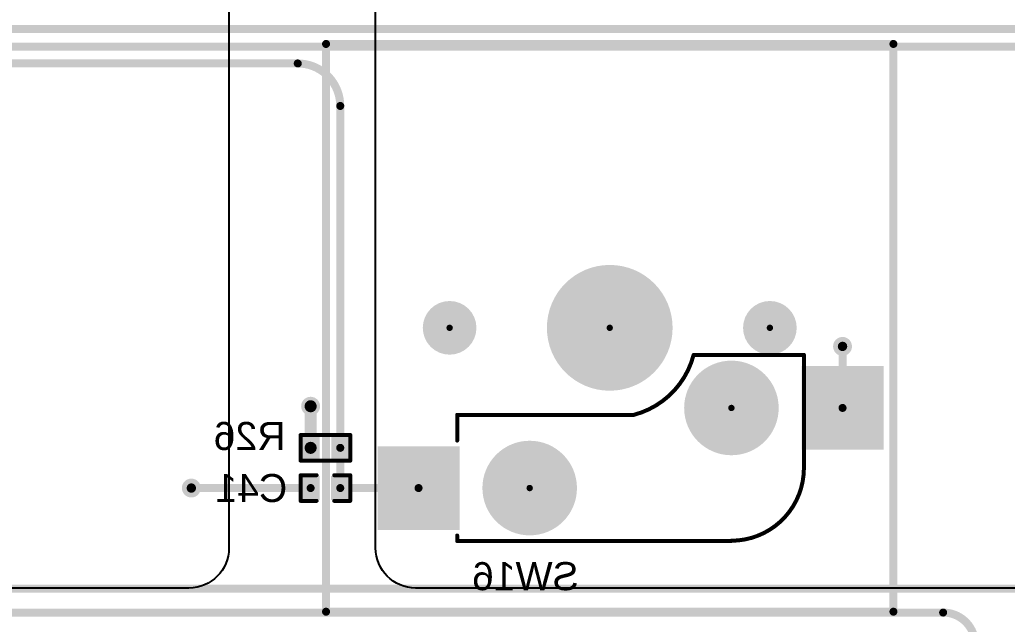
# Model space of a CAD drawing. Header units: inches. Extents: x 0 to 280, y 0 to 81.
# Drawn here: x 164.15 to 195.48, y 31.24 to 50.41 of the extents above; entities that cross this region are included whole.
import ezdxf

# ---------------------------------------------------------------- set-up
doc = ezdxf.new("R2010")
doc.units = ezdxf.units.IN
for name, color, linetype in [('Bottom Layer', 5, 'Continuous'), ('Bottom Overlay', 54, 'Continuous'), ('Bottom Paste', 16, 'Continuous'), ('Bottom Solder', 6, 'Continuous'), ('Pad Holes', 156, 'Continuous'), ('Top Layer', 1, 'Continuous'), ('Top Overlay', 2, 'Continuous'), ('Top Solder', 216, 'Continuous'), ('Via Holes', 16, 'Continuous')]:
    doc.layers.add(name, color=color, linetype=linetype)
doc.styles.add('Arial', font='', dxfattribs={"height": 0.2})
doc.styles.get('Arial').set_extended_font_data('Arial')

# ---------------------------------------------------------------- blocks, each defined once
blk = doc.blocks.new('____0402_B_27')
at = {"layer": 'Bottom Layer'}
for points in [[(-0.241, 0.317), (-0.241, -0.318), (-0.699, -0.318), (-0.699, 0.317)], [(0.699, 0.317), (0.699, -0.318), (0.241, -0.318), (0.241, 0.317)]]:
    blk.add_hatch(color=5, dxfattribs=at).paths.add_polyline_path(points)
at = {"layer": 'Bottom Paste'}
for points in [[(-0.241, 0.317), (-0.241, -0.318), (-0.699, -0.318), (-0.699, 0.317)], [(0.699, 0.317), (0.699, -0.318), (0.241, -0.318), (0.241, 0.317)]]:
    blk.add_hatch(color=16, dxfattribs=at).paths.add_polyline_path(points)
at = {"layer": 'Bottom Solder'}
for points in [[(-0.181, 0.377), (-0.181, -0.377), (-0.758, -0.377), (-0.758, 0.377)], [(0.758, 0.377), (0.758, -0.377), (0.181, -0.377), (0.181, 0.377)]]:
    blk.add_hatch(color=6, dxfattribs=at).paths.add_polyline_path(points)
at = {"layer": 'Bottom Overlay'}
for points in [[(-0.787, -0.406, 0.127, 0.127, 0), (-0.787, 0.406, 0.127, 0.127, 0)], [(-0.787, 0.406, 0.127, 0.127, 0), (-0.279, 0.406, 0.127, 0.127, 0)], [(0.279, 0.406, 0.127, 0.127, 0), (0.787, 0.406, 0.127, 0.127, 0)], [(0.787, -0.406, 0.127, 0.127, 0), (0.787, 0.406, 0.127, 0.127, 0)], [(-0.787, -0.406, 0.127, 0.127, 0), (-0.279, -0.406, 0.127, 0.127, 0)], [(0.279, -0.406, 0.127, 0.127, 0), (0.787, -0.406, 0.127, 0.127, 0)]]:
    blk.add_lwpolyline(points, format="xyseb", dxfattribs=at)
for points in [[(-0.819, 0.406, 0.0635, 0.0635, 1), (-0.756, 0.406, 0.0635, 0.0635, 1)], [(-0.819, 0.406, 0.0635, 0.0635, 1), (-0.756, 0.406, 0.0635, 0.0635, 1)], [(-0.311, 0.406, 0.0635, 0.0635, 1), (-0.248, 0.406, 0.0635, 0.0635, 1)], [(0.248, 0.406, 0.0635, 0.0635, 1), (0.311, 0.406, 0.0635, 0.0635, 1)], [(0.756, 0.406, 0.0635, 0.0635, 1), (0.819, 0.406, 0.0635, 0.0635, 1)], [(0.756, 0.406, 0.0635, 0.0635, 1), (0.819, 0.406, 0.0635, 0.0635, 1)], [(-0.819, -0.406, 0.0635, 0.0635, 1), (-0.756, -0.406, 0.0635, 0.0635, 1)], [(-0.819, -0.406, 0.0635, 0.0635, 1), (-0.756, -0.406, 0.0635, 0.0635, 1)], [(-0.311, -0.406, 0.0635, 0.0635, 1), (-0.248, -0.406, 0.0635, 0.0635, 1)], [(0.248, -0.406, 0.0635, 0.0635, 1), (0.311, -0.406, 0.0635, 0.0635, 1)], [(0.756, -0.406, 0.0635, 0.0635, 1), (0.819, -0.406, 0.0635, 0.0635, 1)], [(0.756, -0.406, 0.0635, 0.0635, 1), (0.819, -0.406, 0.0635, 0.0635, 1)]]:
    blk.add_lwpolyline(points, format="xyseb", close=True, dxfattribs=at)
blk = doc.blocks.new('CPG151101S11_16_B_53')
at = {"layer": 'Bottom Layer'}
for points in [[(5.475, 3.815), (7.975, 3.815), (7.975, 1.265), (5.475, 1.265)], [(-7.975, 1.275), (-5.475, 1.275), (-5.475, -1.275), (-7.975, -1.275)]]:
    blk.add_hatch(color=5, dxfattribs=at).paths.add_polyline_path(points)
at = {"layer": 'Bottom Paste'}
for points in [[(5.475, 3.815), (7.975, 3.815), (7.975, 1.265), (5.475, 1.265)], [(-7.975, 1.275), (-5.475, 1.275), (-5.475, -1.275), (-7.975, -1.275)]]:
    blk.add_hatch(color=16, dxfattribs=at).paths.add_polyline_path(points)
at = {"layer": 'Bottom Solder'}
for points in [[(5.425, 3.865), (8.025, 3.865), (8.025, 1.215), (5.425, 1.215)], [(-8.025, 1.325), (-5.425, 1.325), (-5.425, -1.325), (-8.025, -1.325)]]:
    blk.add_hatch(color=6, dxfattribs=at).paths.add_polyline_path(points)
h = blk.add_hatch(color=6, dxfattribs=at)
edge = h.paths.add_edge_path()
edge.add_arc((3.2, 2.54), 0.102, 0, 360)
h = blk.add_hatch(color=6, dxfattribs=at)
edge = h.paths.add_edge_path()
edge.add_arc((-3.2, 0), 0.102, 0, 360)
h = blk.add_hatch(color=6, dxfattribs=at)
edge = h.paths.add_edge_path()
edge.add_arc((-4.42, -2.54), 0.102, 0, 360)
h = blk.add_hatch(color=6, dxfattribs=at)
edge = h.paths.add_edge_path()
edge.add_arc((0.66, -2.54), 0.102, 0, 360)
h = blk.add_hatch(color=6, dxfattribs=at)
edge = h.paths.add_edge_path()
edge.add_arc((5.74, -2.54), 0.102, 0, 360)
at = {"layer": 'Pad Holes'}
h = blk.add_hatch(color=7, dxfattribs=at)
edge = h.paths.add_edge_path()
edge.add_arc((3.2, 2.54), 1.5, 0, 360)
h = blk.add_hatch(color=7, dxfattribs=at)
edge = h.paths.add_edge_path()
edge.add_arc((-3.2, 0), 1.5, 0, 360)
h = blk.add_hatch(color=7, dxfattribs=at)
edge = h.paths.add_edge_path()
edge.add_arc((0.66, -2.54), 1.994, 0, 360)
h = blk.add_hatch(color=7, dxfattribs=at)
edge = h.paths.add_edge_path()
edge.add_arc((-4.42, -2.54), 0.851, 0, 360)
h = blk.add_hatch(color=7, dxfattribs=at)
edge = h.paths.add_edge_path()
edge.add_arc((5.74, -2.54), 0.851, 0, 360)
at = {"layer": 'Top Solder'}
h = blk.add_hatch(color=216, dxfattribs=at)
edge = h.paths.add_edge_path()
edge.add_arc((3.2, 2.54), 0.102, 0, 360)
h = blk.add_hatch(color=216, dxfattribs=at)
edge = h.paths.add_edge_path()
edge.add_arc((-3.2, 0), 0.102, 0, 360)
h = blk.add_hatch(color=216, dxfattribs=at)
edge = h.paths.add_edge_path()
edge.add_arc((-4.42, -2.54), 0.102, 0, 360)
h = blk.add_hatch(color=216, dxfattribs=at)
edge = h.paths.add_edge_path()
edge.add_arc((0.66, -2.54), 0.102, 0, 360)
h = blk.add_hatch(color=216, dxfattribs=at)
edge = h.paths.add_edge_path()
edge.add_arc((5.74, -2.54), 0.102, 0, 360)
at = {"layer": 'Bottom Overlay'}
for points in [[(-5.5, 1.906, 0.127, 0.127, -0.414214), (-3.196, 4.21, 0.127, 0.127, 0)], [(5.5, 4.22, 0.127, 0.127, 0), (-3.186, 4.22, 0.127, 0.127, 0)], [(5.5, 4.22, 0.127, 0.127, -0.414214), (5.49, 4.21, 0.127, 0.127, 0)], [(5.5, 4.22, 0.127, 0.127, 0), (5.5, 4.046, 0.127, 0.127, 0)], [(-5.5, 1.906, 0.127, 0.127, 0), (-5.5, -1.506, 0.127, 0.127, 0)], [(5.5, 1.034, 0.127, 0.127, 0), (5.5, 0.47, 0.127, 0.127, 0)], [(5.5, 0.47, 0.127, 0.127, 0), (5.5, 0.47, 0.127, 0.127, 0)], [(5.5, 0.47, 0.127, 0.127, 0), (5.5, 0.22, 0.127, 0.127, 0)], [(-2, -1.68, 0.127, 0.127, -0.271686), (-0.1, 0.22, 0.127, 0.127, 0)], [(0.15, 0.22, 0.127, 0.127, 0), (-0.1, 0.22, 0.127, 0.127, 0)], [(1.19, 0.22, 0.127, 0.127, 0), (0.15, 0.22, 0.127, 0.127, 0)], [(5.5, 0.22, 0.127, 0.127, 0), (1.19, 0.22, 0.127, 0.127, 0)], [(-5.5, -1.506, 0.127, 0.127, 0), (-5.5, -1.68, 0.127, 0.127, 0)], [(-2, -1.68, 0.127, 0.127, 0), (-5.5, -1.68, 0.127, 0.127, 0)]]:
    blk.add_lwpolyline(points, format="xyseb", dxfattribs=at)
for points in [[(-3.228, 4.21, 0.0635, 0.0635, 1), (-3.165, 4.21, 0.0635, 0.0635, 1)], [(-3.218, 4.22, 0.0635, 0.0635, 1), (-3.155, 4.22, 0.0635, 0.0635, 1)], [(5.458, 4.21, 0.0635, 0.0635, 1), (5.522, 4.21, 0.0635, 0.0635, 1)], [(5.468, 4.22, 0.0635, 0.0635, 1), (5.532, 4.22, 0.0635, 0.0635, 1)], [(5.468, 4.22, 0.0635, 0.0635, 1), (5.532, 4.22, 0.0635, 0.0635, 1)], [(5.468, 4.22, 0.0635, 0.0635, 1), (5.532, 4.22, 0.0635, 0.0635, 1)], [(5.468, 4.046, 0.0635, 0.0635, 1), (5.532, 4.046, 0.0635, 0.0635, 1)], [(-5.532, 1.906, 0.0635, 0.0635, 1), (-5.468, 1.906, 0.0635, 0.0635, 1)], [(-5.532, 1.906, 0.0635, 0.0635, 1), (-5.468, 1.906, 0.0635, 0.0635, 1)], [(5.468, 1.034, 0.0635, 0.0635, 1), (5.532, 1.034, 0.0635, 0.0635, 1)], [(5.468, 0.47, 0.0635, 0.0635, 1), (5.532, 0.47, 0.0635, 0.0635, 1)], [(5.468, 0.47, 0.0635, 0.0635, 1), (5.532, 0.47, 0.0635, 0.0635, 1)], [(5.468, 0.47, 0.0635, 0.0635, 1), (5.532, 0.47, 0.0635, 0.0635, 1)], [(5.468, 0.47, 0.0635, 0.0635, 1), (5.532, 0.47, 0.0635, 0.0635, 1)], [(-0.132, 0.22, 0.0635, 0.0635, 1), (-0.068, 0.22, 0.0635, 0.0635, 1)], [(-0.132, 0.22, 0.0635, 0.0635, 1), (-0.068, 0.22, 0.0635, 0.0635, 1)], [(0.118, 0.22, 0.0635, 0.0635, 1), (0.182, 0.22, 0.0635, 0.0635, 1)], [(0.118, 0.22, 0.0635, 0.0635, 1), (0.182, 0.22, 0.0635, 0.0635, 1)], [(1.158, 0.22, 0.0635, 0.0635, 1), (1.222, 0.22, 0.0635, 0.0635, 1)], [(1.158, 0.22, 0.0635, 0.0635, 1), (1.222, 0.22, 0.0635, 0.0635, 1)], [(5.468, 0.22, 0.0635, 0.0635, 1), (5.532, 0.22, 0.0635, 0.0635, 1)], [(5.468, 0.22, 0.0635, 0.0635, 1), (5.532, 0.22, 0.0635, 0.0635, 1)], [(-5.532, -1.506, 0.0635, 0.0635, 1), (-5.468, -1.506, 0.0635, 0.0635, 1)], [(-5.532, -1.506, 0.0635, 0.0635, 1), (-5.468, -1.506, 0.0635, 0.0635, 1)], [(-5.532, -1.68, 0.0635, 0.0635, 1), (-5.468, -1.68, 0.0635, 0.0635, 1)], [(-5.532, -1.68, 0.0635, 0.0635, 1), (-5.468, -1.68, 0.0635, 0.0635, 1)], [(-2.032, -1.68, 0.0635, 0.0635, 1), (-1.968, -1.68, 0.0635, 0.0635, 1)], [(-2.032, -1.68, 0.0635, 0.0635, 1), (-1.968, -1.68, 0.0635, 0.0635, 1)]]:
    blk.add_lwpolyline(points, format="xyseb", close=True, dxfattribs=at)
blk = doc.blocks.new('R___0402_B_85')
at = {"layer": 'Bottom Layer'}
for points in [[(-0.241, 0.317), (-0.241, -0.318), (-0.699, -0.318), (-0.699, 0.317)], [(0.699, 0.317), (0.699, -0.318), (0.241, -0.318), (0.241, 0.317)]]:
    blk.add_hatch(color=5, dxfattribs=at).paths.add_polyline_path(points)
at = {"layer": 'Bottom Paste'}
for points in [[(-0.241, 0.317), (-0.241, -0.318), (-0.699, -0.318), (-0.699, 0.317)], [(0.699, 0.317), (0.699, -0.318), (0.241, -0.318), (0.241, 0.317)]]:
    blk.add_hatch(color=16, dxfattribs=at).paths.add_polyline_path(points)
at = {"layer": 'Bottom Solder'}
for points in [[(-0.186, 0.373), (-0.186, -0.373), (-0.754, -0.373), (-0.754, 0.373)], [(0.754, 0.373), (0.754, -0.373), (0.186, -0.373), (0.186, 0.373)]]:
    blk.add_hatch(color=6, dxfattribs=at).paths.add_polyline_path(points)
at = {"layer": 'Bottom Overlay'}
for points in [[(-0.787, -0.406, 0.127, 0.127, 0), (-0.787, 0.406, 0.127, 0.127, 0)], [(-0.787, 0.406, 0.127, 0.127, 0), (0.787, 0.406, 0.127, 0.127, 0)], [(-0.813, 0.432, 0.00323, 0.00323, 0), (0.813, 0.432, 0.00323, 0.00323, 0)], [(0.787, -0.406, 0.127, 0.127, 0), (0.787, 0.406, 0.127, 0.127, 0)], [(-0.787, -0.406, 0.127, 0.127, 0), (0.787, -0.406, 0.127, 0.127, 0)]]:
    blk.add_lwpolyline(points, format="xyseb", dxfattribs=at)
for points in [[(-0.819, 0.406, 0.0635, 0.0635, 1), (-0.756, 0.406, 0.0635, 0.0635, 1)], [(-0.819, 0.406, 0.0635, 0.0635, 1), (-0.756, 0.406, 0.0635, 0.0635, 1)], [(-0.814, 0.432, 0.00161, 0.00161, 1), (-0.812, 0.432, 0.00161, 0.00161, 1)], [(0.756, 0.406, 0.0635, 0.0635, 1), (0.819, 0.406, 0.0635, 0.0635, 1)], [(0.756, 0.406, 0.0635, 0.0635, 1), (0.819, 0.406, 0.0635, 0.0635, 1)], [(0.812, 0.432, 0.00161, 0.00161, 1), (0.814, 0.432, 0.00161, 0.00161, 1)], [(-0.819, -0.406, 0.0635, 0.0635, 1), (-0.756, -0.406, 0.0635, 0.0635, 1)], [(-0.819, -0.406, 0.0635, 0.0635, 1), (-0.756, -0.406, 0.0635, 0.0635, 1)], [(0.756, -0.406, 0.0635, 0.0635, 1), (0.819, -0.406, 0.0635, 0.0635, 1)], [(0.756, -0.406, 0.0635, 0.0635, 1), (0.819, -0.406, 0.0635, 0.0635, 1)]]:
    blk.add_lwpolyline(points, format="xyseb", close=True, dxfattribs=at)

msp = doc.modelspace()

# ---------------------------------------------------------------- hatches: boundary and pattern name
at = {"layer": 'Bottom Layer'}
h = msp.add_hatch(color=5, dxfattribs=at)
edge = h.paths.add_edge_path()
edge.add_arc((190.255, 40.051), 0.3, 0, 360)
h = msp.add_hatch(color=5, dxfattribs=at)
edge = h.paths.add_edge_path()
edge.add_arc((173.38, 38.154), 0.3, 0, 360)
h = msp.add_hatch(color=5, dxfattribs=at)
edge = h.paths.add_edge_path()
edge.add_arc((169.596, 35.56), 0.3, 0, 360)
at = {"layer": 'Top Layer'}
h = msp.add_hatch(color=1, dxfattribs=at)
edge = h.paths.add_edge_path()
edge.add_arc((190.255, 40.051), 0.3, 0, 360)
h = msp.add_hatch(color=1, dxfattribs=at)
edge = h.paths.add_edge_path()
edge.add_arc((173.38, 38.154), 0.3, 0, 360)
h = msp.add_hatch(color=1, dxfattribs=at)
edge = h.paths.add_edge_path()
edge.add_arc((169.596, 35.56), 0.3, 0, 360)
at = {"layer": 'Via Holes'}
h = msp.add_hatch(color=7, dxfattribs=at)
edge = h.paths.add_edge_path()
edge.add_arc((190.255, 40.051), 0.15, 0, 360)
h = msp.add_hatch(color=7, dxfattribs=at)
edge = h.paths.add_edge_path()
edge.add_arc((173.38, 38.154), 0.15, 0, 360)
h = msp.add_hatch(color=7, dxfattribs=at)
edge = h.paths.add_edge_path()
edge.add_arc((169.596, 35.56), 0.15, 0, 360)

# ---------------------------------------------------------------- linework, layer by layer
at = {"layer": 'Bottom Layer'}
for points in [[(127.429, 50.116, 0.254, 0.254, 0), (212.664, 50.116, 0.254, 0.254, 0)], [(127.316, 49.555, 0.254, 0.254, 0), (212.767, 49.555, 0.254, 0.254, 0)], [(127.126, 49.022, 0.254, 0.254, 0), (172.973, 49.022, 0.254, 0.254, 0)], [(172.973, 49.022, 0.254, 0.254, -0.414214), (174.32, 47.675, 0.254, 0.254, 0)], [(174.32, 36.835, 0.254, 0.254, 0), (174.32, 47.675, 0.254, 0.254, 0)], [(190.255, 38.1, 0.254, 0.254, 0), (190.255, 40.051, 0.254, 0.254, 0)], [(173.38, 36.835, 0.381, 0.381, 0), (173.38, 38.154, 0.381, 0.381, 0)], [(174.32, 35.56, 0.254, 0.254, 0), (174.32, 36.835, 0.254, 0.254, 0)], [(169.596, 35.56, 0.254, 0.254, 0), (173.38, 35.56, 0.254, 0.254, 0)], [(174.32, 35.56, 0.254, 0.254, 0), (176.805, 35.56, 0.254, 0.254, 0)], [(117.91, 32.375, 0.254, 0.254, 0), (213.766, 32.375, 0.254, 0.254, 0)], [(117.91, 31.613, 0.254, 0.254, 0), (193.446, 31.613, 0.254, 0.254, 0)], [(193.446, 31.613, 0.254, 0.254, -0.414214), (194.462, 30.597, 0.254, 0.254, 0)]]:
    msp.add_lwpolyline(points, format="xyseb", dxfattribs=at)
for points in [[(172.909, 49.022, 0.127, 0.127, 1), (173.036, 49.022, 0.127, 0.127, 1)], [(172.909, 49.022, 0.127, 0.127, 1), (173.036, 49.022, 0.127, 0.127, 1)], [(174.257, 47.675, 0.127, 0.127, 1), (174.384, 47.675, 0.127, 0.127, 1)], [(174.257, 47.675, 0.127, 0.127, 1), (174.384, 47.675, 0.127, 0.127, 1)], [(190.192, 40.051, 0.127, 0.127, 1), (190.319, 40.051, 0.127, 0.127, 1)], [(173.285, 38.154, 0.191, 0.191, 1), (173.476, 38.154, 0.191, 0.191, 1)], [(190.192, 38.1, 0.127, 0.127, 1), (190.319, 38.1, 0.127, 0.127, 1)], [(173.285, 36.835, 0.191, 0.191, 1), (173.476, 36.835, 0.191, 0.191, 1)], [(174.257, 36.835, 0.127, 0.127, 1), (174.384, 36.835, 0.127, 0.127, 1)], [(174.257, 36.835, 0.127, 0.127, 1), (174.384, 36.835, 0.127, 0.127, 1)], [(169.532, 35.56, 0.127, 0.127, 1), (169.659, 35.56, 0.127, 0.127, 1)], [(173.317, 35.56, 0.127, 0.127, 1), (173.444, 35.56, 0.127, 0.127, 1)], [(174.257, 35.56, 0.127, 0.127, 1), (174.384, 35.56, 0.127, 0.127, 1)], [(174.257, 35.56, 0.127, 0.127, 1), (174.384, 35.56, 0.127, 0.127, 1)], [(176.741, 35.56, 0.127, 0.127, 1), (176.868, 35.56, 0.127, 0.127, 1)], [(193.383, 31.613, 0.127, 0.127, 1), (193.51, 31.613, 0.127, 0.127, 1)], [(193.383, 31.613, 0.127, 0.127, 1), (193.51, 31.613, 0.127, 0.127, 1)]]:
    msp.add_lwpolyline(points, format="xyseb", close=True, dxfattribs=at)
at = {"layer": 'Top Layer'}
for p, q in [((170.79, 58.09), (170.79, 33.66)), ((175.441, 33.66), (175.441, 58.09)), ((169.52, 32.39), (148.02, 32.39)), ((209.535, 32.39), (176.711, 32.39))]:
    msp.add_line(p, q, dxfattribs=at)
at = {"layer": 'Top Layer', "extrusion": (0, 0, -1)}
for centre, start, end in [((-169.52, 33.66), 180, 270), ((-176.711, 33.66), 270, 0)]:
    msp.add_arc(centre, 1.27, start, end, dxfattribs=at)
at = {"layer": 'Top Overlay'}
for points in [[(173.87, 49.64, 0.254, 0.254, 0), (191.87, 49.64, 0.254, 0.254, 0)], [(173.87, 31.64, 0.254, 0.254, 0), (173.87, 49.64, 0.254, 0.254, 0)], [(191.87, 31.64, 0.254, 0.254, 0), (191.87, 49.64, 0.254, 0.254, 0)], [(173.87, 31.64, 0.254, 0.254, 0), (191.87, 31.64, 0.254, 0.254, 0)]]:
    msp.add_lwpolyline(points, format="xyseb", dxfattribs=at)
for points in [[(173.806, 49.64, 0.127, 0.127, 1), (173.933, 49.64, 0.127, 0.127, 1)], [(173.806, 49.64, 0.127, 0.127, 1), (173.933, 49.64, 0.127, 0.127, 1)], [(191.806, 49.64, 0.127, 0.127, 1), (191.933, 49.64, 0.127, 0.127, 1)], [(191.806, 49.64, 0.127, 0.127, 1), (191.933, 49.64, 0.127, 0.127, 1)], [(173.806, 31.64, 0.127, 0.127, 1), (173.933, 31.64, 0.127, 0.127, 1)], [(173.806, 31.64, 0.127, 0.127, 1), (173.933, 31.64, 0.127, 0.127, 1)], [(191.806, 31.64, 0.127, 0.127, 1), (191.933, 31.64, 0.127, 0.127, 1)], [(191.806, 31.64, 0.127, 0.127, 1), (191.933, 31.64, 0.127, 0.127, 1)]]:
    msp.add_lwpolyline(points, format="xyseb", close=True, dxfattribs=at)

# ---------------------------------------------------------------- block references
at = {"rotation": 180}
msp.add_blockref('CPG151101S11_16_B_53', (183.53, 38.1), dxfattribs=at)
for name, p in [('R___0402_B_85', (173.85, 36.835)), ('____0402_B_27', (173.85, 35.56))]:
    msp.add_blockref(name, p)

# ---------------------------------------------------------------- texts
at = {"layer": 'Bottom Overlay', "style": 'Arial', "text_generation_flag": 2}
for s, p in [('R26', (172.584, 36.767)), ('C41', (172.639, 35.116)), ('SW16', (181.885, 32.322))]:
    msp.add_text(s, height=0.889, dxfattribs=at).set_placement(p)

doc.saveas('drawing.dxf')
